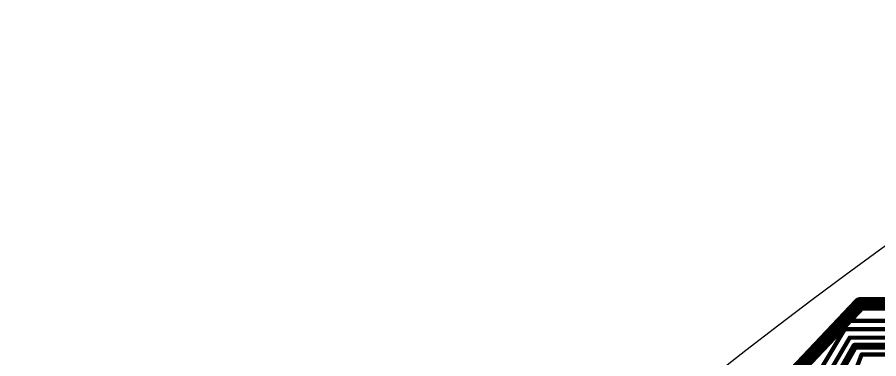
# Model space of a CAD drawing. Extents: x -46 to 149, y 1 to 263.
# Drawn here: x 28.6 to 79.7, y 242.8 to 263 of the extents above; entities that cross this region are included whole.
import ezdxf

# ---------------------------------------------------------------- set-up
doc = ezdxf.new("R2010")
doc.units = 0
for name, color, linetype in [('1', 22, 'CONTINUOUS'), ('16', 175, 'CONTINUOUS'), ('20', 7, 'CONTINUOUS')]:
    doc.layers.add(name, color=color, linetype=linetype)

msp = doc.modelspace()

# ---------------------------------------------------------------- linework, layer by layer
at = {"layer": '1'}
for points, const_width in [([(77.6, 245), (58, 225.8)], 0.254), ([(86, 245), (77.6, 245)], 0.254), ([(77.7, 244.5), (71.7, 234.5)], 0.254), ([(78, 244), (72.7, 235)], 0.254), ([(90.2, 244.5), (77.7, 244.5)], 0.254), ([(90.2, 244), (78, 244)], 0.254), ([(78.3, 243.5), (73.3, 234.7)], 0.4064), ([(90.2, 243.5), (78.3, 243.5)], 0.4064), ([(76.5, 237.1), (78.7, 243)], 0.254), ([(78.7, 243), (90.2, 243)], 0.254)]:
    msp.add_lwpolyline(points, dxfattribs=dict(at, const_width=const_width))
for points, const_width in [([(77.6, 245.0635, 1), (77.6, 244.9365)], 0.127), ([(77.6444, 244.9546, 1), (77.5556, 245.0454)], 0.127), ([(77.7, 244.5635, 1), (77.7, 244.4365)], 0.127), ([(77.7545, 244.4673, 1), (77.6455, 244.5327)], 0.127), ([(78, 244.0635, 1), (78, 243.9365)], 0.127), ([(78.0547, 243.9678, 1), (77.9453, 244.0322)], 0.127), ([(78.3, 243.6016, 1), (78.3, 243.3984)], 0.2032), ([(78.3883, 243.4498, 1), (78.2117, 243.5502)], 0.2032), ([(78.7, 243.0635, 1), (78.7, 242.9365)], 0.127), ([(78.7595, 242.9778, 1), (78.6405, 243.0222)], 0.127)]:
    msp.add_lwpolyline(points, format="xyb", dxfattribs=dict(at, const_width=const_width))
at = {"layer": '16', "const_width": 0.8128}
for points in [[(71.6, 238.6), (78.6, 246)], [(78.6, 246), (88.7, 246)]]:
    msp.add_lwpolyline(points, dxfattribs=at)
at = {"layer": '16', "const_width": 0.4064}
for points in [[(78.6, 246.2032, 1), (78.6, 245.7968)], [(78.7476, 245.8604, 1), (78.4524, 246.1396)]]:
    msp.add_lwpolyline(points, format="xyb", dxfattribs=at)
at = {"layer": '20'}
msp.add_arc((259.6429, 1.5887), 306.0431, 121.3324, 180.054, dxfattribs=at)

doc.saveas('drawing.dxf')
